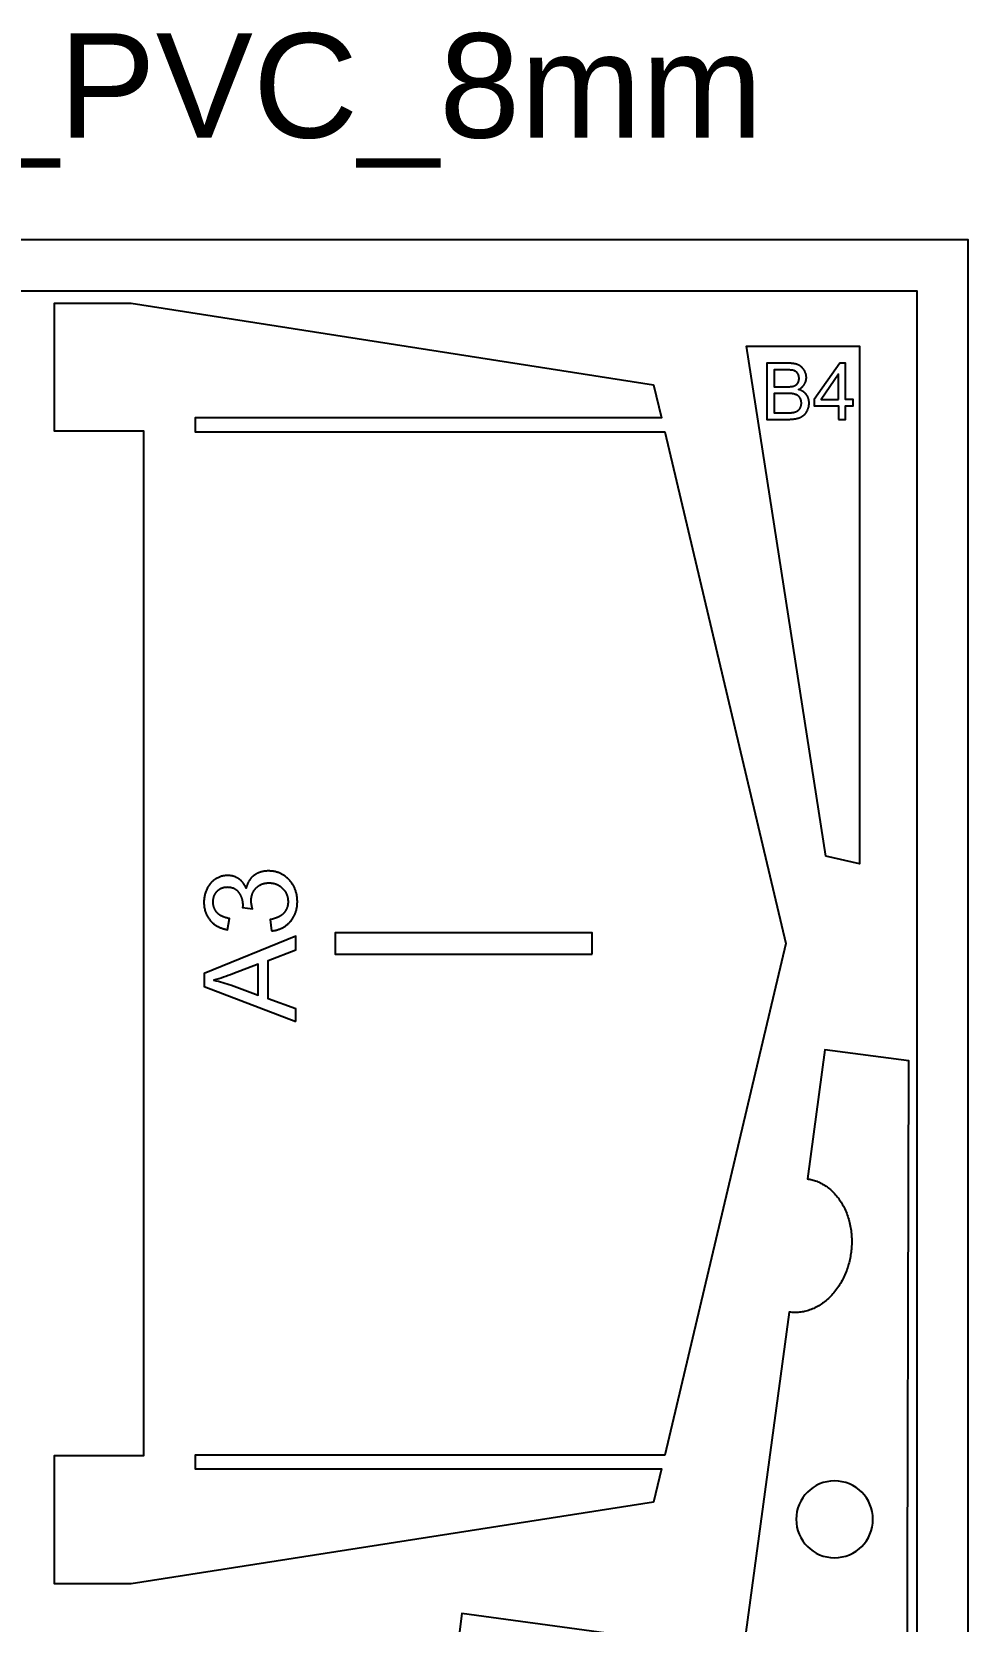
# Model space of a CAD drawing. Extents: x 0 to 2061, y -129 to 1258.
# Drawn here: x 1695 to 2061, y 461 to 1081 of the extents above; entities that cross this region are included whole.
import ezdxf

# ---------------------------------------------------------------- set-up
doc = ezdxf.new("R2010")
doc.units = 0
for name, color, linetype in [('DH_200_CODES_PART_NUMBERS_', 1, 'CONTINUOUS'), ('DH_200_CUT_PVC_8MM', 7, 'CONTINUOUS'), ('PVC_SHEET__8MM', 6, 'CONTINUOUS'), ('TEXT', 5, 'CONTINUOUS')]:
    doc.layers.add(name, color=color, linetype=linetype)
doc.styles.add('METERS_ARCHITECTURAL', font='arial.ttf')

msp = doc.modelspace()

# ---------------------------------------------------------------- linework, layer by layer
at = {"layer": 'DH_200_CODES_PART_NUMBERS_'}
for points in [[(1990.1, 951.9), (1981.87, 951.9), (1981.87, 929.95), (1990.24, 929.95), (1990.75, 929.96), (1991.24, 929.98), (1991.72, 930.01), (1992.17, 930.05), (1992.6, 930.1), (1993.01, 930.16), (1993.21, 930.2), (1993.41, 930.24), (1993.59, 930.28), (1993.78, 930.32), (1993.96, 930.37), (1994.13, 930.42), (1994.3, 930.47), (1994.47, 930.53), (1994.63, 930.59), (1994.79, 930.65), (1994.95, 930.71), (1995.1, 930.78), (1995.25, 930.85), (1995.39, 930.92), (1995.53, 930.99), (1995.67, 931.07), (1995.8, 931.15), (1995.93, 931.23), (1996.06, 931.32), (1996.18, 931.41), (1996.3, 931.5), (1996.41, 931.6), (1996.53, 931.7), (1996.64, 931.8), (1996.75, 931.92), (1996.86, 932.03), (1996.96, 932.15), (1997.06, 932.28), (1997.16, 932.41), (1997.26, 932.54), (1997.35, 932.68), (1997.44, 932.83), (1997.53, 932.97), (1997.62, 933.13), (1997.71, 933.29), (1997.79, 933.45), (1997.87, 933.62), (1997.94, 933.78), (1998.01, 933.95), (1998.07, 934.13), (1998.13, 934.3), (1998.19, 934.47), (1998.23, 934.65), (1998.28, 934.83), (1998.32, 935.01), (1998.35, 935.19), (1998.38, 935.37), (1998.4, 935.56), (1998.42, 935.75), (1998.43, 935.93), (1998.44, 936.12), (1998.44, 936.32), (1998.44, 936.44), (1998.44, 936.55), (1998.43, 936.67), (1998.42, 936.79), (1998.41, 936.9), (1998.4, 937.02), (1998.39, 937.13), (1998.37, 937.24), (1998.36, 937.35), (1998.34, 937.46), (1998.31, 937.57), (1998.29, 937.68), (1998.26, 937.79), (1998.24, 937.9), (1998.21, 938), (1998.17, 938.11), (1998.14, 938.21), (1998.1, 938.31), (1998.06, 938.41), (1998.02, 938.51), (1997.98, 938.61), (1997.93, 938.71), (1997.89, 938.81), (1997.84, 938.9), (1997.79, 939), (1997.73, 939.09), (1997.68, 939.19), (1997.62, 939.28), (1997.56, 939.37), (1997.5, 939.46), (1997.44, 939.55), (1997.37, 939.64), (1997.3, 939.73), (1997.23, 939.81), (1997.16, 939.9), (1997.09, 939.98), (1997.01, 940.06), (1996.94, 940.14), (1996.86, 940.22), (1996.78, 940.29), (1996.7, 940.37), (1996.61, 940.44), (1996.53, 940.51), (1996.44, 940.58), (1996.35, 940.65), (1996.26, 940.71), (1996.16, 940.78), (1996.07, 940.84), (1995.97, 940.9), (1995.87, 940.96), (1995.77, 941.02), (1995.67, 941.08), (1995.57, 941.13), (1995.46, 941.19), (1995.36, 941.24), (1995.25, 941.29), (1995.14, 941.34), (1995.02, 941.38), (1994.79, 941.47), (1994.55, 941.55), (1994.31, 941.63), (1994.5, 941.73), (1994.68, 941.83), (1994.86, 941.93), (1995.03, 942.04), (1995.2, 942.15), (1995.36, 942.27), (1995.51, 942.39), (1995.58, 942.45), (1995.66, 942.51), (1995.73, 942.58), (1995.8, 942.64), (1995.87, 942.71), (1995.93, 942.77), (1996, 942.84), (1996.06, 942.91), (1996.12, 942.98), (1996.18, 943.05), (1996.24, 943.12), (1996.3, 943.19), (1996.36, 943.26), (1996.41, 943.33), (1996.46, 943.41), (1996.52, 943.48), (1996.57, 943.56), (1996.61, 943.64), (1996.71, 943.79), (1996.79, 943.95), (1996.87, 944.11), (1996.95, 944.27), (1997.02, 944.43), (1997.08, 944.59), (1997.11, 944.67), (1997.14, 944.76), (1997.16, 944.84), (1997.19, 944.92), (1997.21, 945), (1997.23, 945.09), (1997.25, 945.17), (1997.27, 945.25), (1997.29, 945.34), (1997.3, 945.42), (1997.32, 945.51), (1997.33, 945.59), (1997.34, 945.68), (1997.35, 945.76), (1997.36, 945.85), (1997.37, 945.94), (1997.37, 946.11), (1997.38, 946.29), (1997.38, 946.38), (1997.37, 946.47), (1997.37, 946.57), (1997.36, 946.66), (1997.36, 946.76), (1997.35, 946.85), (1997.34, 946.94), (1997.32, 947.03), (1997.31, 947.13), (1997.29, 947.22), (1997.28, 947.31), (1997.26, 947.4), (1997.24, 947.49), (1997.21, 947.58), (1997.19, 947.68), (1997.16, 947.77), (1997.13, 947.86), (1997.11, 947.95), (1997.07, 948.04), (1997.04, 948.13), (1996.97, 948.31), (1996.89, 948.48), (1996.81, 948.66), (1996.72, 948.83), (1996.62, 949.01), (1996.52, 949.18), (1996.46, 949.27), (1996.41, 949.35), (1996.35, 949.44), (1996.29, 949.52), (1996.23, 949.6), (1996.17, 949.68), (1996.11, 949.75), (1996.05, 949.83), (1995.98, 949.9), (1995.91, 949.98), (1995.85, 950.05), (1995.78, 950.12), (1995.71, 950.19), (1995.64, 950.26), (1995.57, 950.32), (1995.49, 950.39), (1995.42, 950.45), (1995.34, 950.51), (1995.26, 950.57), (1995.18, 950.63), (1995.1, 950.69), (1995.02, 950.75), (1994.94, 950.8), (1994.86, 950.86), (1994.77, 950.91), (1994.68, 950.96), (1994.6, 951.01), (1994.51, 951.06), (1994.42, 951.1), (1994.32, 951.15), (1994.23, 951.19), (1994.14, 951.23), (1994.04, 951.27), (1993.94, 951.31), (1993.84, 951.35), (1993.74, 951.39), (1993.53, 951.46), (1993.31, 951.53), (1993.09, 951.58), (1992.86, 951.64), (1992.62, 951.69), (1992.37, 951.73), (1992.11, 951.77), (1991.85, 951.81), (1991.58, 951.83), (1991.3, 951.86), (1991.01, 951.88), (1990.72, 951.89)], [(2009.98, 929.95), (2012.68, 929.95), (2012.68, 935.21), (2015.64, 935.21), (2015.64, 937.68), (2012.68, 937.68), (2012.68, 951.9), (2010.48, 951.9), (2000.46, 937.68), (2000.46, 935.21), (2009.98, 935.21)], [(1989.52, 942.68), (1989.98, 942.68), (1990.42, 942.69), (1990.81, 942.71), (1991.18, 942.74), (1991.35, 942.76), (1991.51, 942.78), (1991.66, 942.8), (1991.8, 942.82), (1991.94, 942.85), (1992.06, 942.87), (1992.18, 942.9), (1992.23, 942.92), (1992.29, 942.93), (1992.42, 942.98), (1992.56, 943.02), (1992.68, 943.07), (1992.75, 943.1), (1992.81, 943.12), (1992.87, 943.15), (1992.93, 943.18), (1992.98, 943.21), (1993.04, 943.24), (1993.1, 943.27), (1993.15, 943.3), (1993.21, 943.34), (1993.26, 943.37), (1993.31, 943.41), (1993.36, 943.44), (1993.41, 943.48), (1993.46, 943.51), (1993.51, 943.55), (1993.55, 943.59), (1993.6, 943.63), (1993.64, 943.67), (1993.69, 943.71), (1993.73, 943.75), (1993.77, 943.8), (1993.81, 943.84), (1993.85, 943.89), (1993.88, 943.93), (1993.92, 943.98), (1993.96, 944.03), (1993.99, 944.07), (1994.02, 944.12), (1994.06, 944.17), (1994.09, 944.22), (1994.12, 944.27), (1994.15, 944.33), (1994.18, 944.38), (1994.2, 944.43), (1994.23, 944.49), (1994.25, 944.54), (1994.28, 944.6), (1994.3, 944.65), (1994.32, 944.71), (1994.34, 944.77), (1994.36, 944.83), (1994.38, 944.89), (1994.39, 944.95), (1994.41, 945.01), (1994.43, 945.07), (1994.44, 945.13), (1994.45, 945.2), (1994.46, 945.26), (1994.47, 945.32), (1994.48, 945.39), (1994.49, 945.46), (1994.5, 945.52), (1994.51, 945.66), (1994.52, 945.8), (1994.52, 945.94), (1994.52, 946.08), (1994.51, 946.21), (1994.5, 946.34), (1994.49, 946.47), (1994.47, 946.6), (1994.44, 946.72), (1994.43, 946.79), (1994.42, 946.85), (1994.4, 946.91), (1994.39, 946.97), (1994.37, 947.03), (1994.35, 947.09), (1994.33, 947.15), (1994.31, 947.21), (1994.29, 947.26), (1994.27, 947.32), (1994.25, 947.38), (1994.22, 947.43), (1994.2, 947.49), (1994.17, 947.54), (1994.15, 947.6), (1994.12, 947.65), (1994.09, 947.71), (1994.06, 947.76), (1994.03, 947.81), (1993.99, 947.87), (1993.96, 947.92), (1993.93, 947.97), (1993.89, 948.02), (1993.86, 948.07), (1993.82, 948.11), (1993.78, 948.16), (1993.74, 948.2), (1993.7, 948.25), (1993.66, 948.29), (1993.62, 948.33), (1993.58, 948.37), (1993.54, 948.41), (1993.49, 948.45), (1993.45, 948.49), (1993.4, 948.53), (1993.36, 948.57), (1993.31, 948.6), (1993.26, 948.63), (1993.21, 948.67), (1993.16, 948.7), (1993.11, 948.73), (1993.06, 948.76), (1993.01, 948.79), (1992.96, 948.82), (1992.9, 948.84), (1992.85, 948.87), (1992.79, 948.89), (1992.73, 948.92), (1992.68, 948.94), (1992.62, 948.96), (1992.56, 948.98), (1992.5, 949), (1992.44, 949.02), (1992.37, 949.04), (1992.3, 949.06), (1992.23, 949.08), (1992.08, 949.11), (1991.92, 949.14), (1991.75, 949.17), (1991.57, 949.19), (1991.38, 949.21), (1991.18, 949.23), (1990.74, 949.27), (1990.25, 949.29), (1989.73, 949.31), (1989.16, 949.31), (1984.77, 949.31), (1984.77, 942.68)], [(2009.98, 937.68), (2009.98, 947.57), (2003.11, 937.68)], [(1990.24, 932.54), (1990.89, 932.55), (1991.43, 932.57), (1991.67, 932.59), (1991.88, 932.6), (1992.06, 932.62), (1992.14, 932.64), (1992.21, 932.65), (1992.46, 932.7), (1992.58, 932.73), (1992.69, 932.75), (1992.81, 932.78), (1992.92, 932.82), (1993.03, 932.85), (1993.13, 932.89), (1993.24, 932.93), (1993.34, 932.97), (1993.44, 933.01), (1993.53, 933.05), (1993.63, 933.1), (1993.72, 933.15), (1993.8, 933.2), (1993.89, 933.25), (1993.93, 933.27), (1993.97, 933.3), (1994.01, 933.33), (1994.05, 933.36), (1994.09, 933.39), (1994.13, 933.42), (1994.17, 933.45), (1994.21, 933.48), (1994.29, 933.55), (1994.36, 933.62), (1994.43, 933.69), (1994.5, 933.76), (1994.57, 933.84), (1994.64, 933.92), (1994.7, 934), (1994.77, 934.09), (1994.83, 934.18), (1994.89, 934.27), (1994.94, 934.37), (1995, 934.47), (1995.05, 934.57), (1995.1, 934.67), (1995.14, 934.78), (1995.19, 934.88), (1995.23, 934.99), (1995.26, 935.1), (1995.29, 935.22), (1995.32, 935.33), (1995.35, 935.45), (1995.37, 935.57), (1995.39, 935.69), (1995.4, 935.81), (1995.42, 935.93), (1995.42, 936.06), (1995.43, 936.19), (1995.43, 936.32), (1995.43, 936.47), (1995.42, 936.62), (1995.41, 936.77), (1995.4, 936.84), (1995.39, 936.91), (1995.38, 936.98), (1995.37, 937.05), (1995.36, 937.12), (1995.34, 937.19), (1995.33, 937.26), (1995.31, 937.33), (1995.29, 937.4), (1995.27, 937.46), (1995.25, 937.53), (1995.23, 937.6), (1995.21, 937.66), (1995.19, 937.73), (1995.16, 937.79), (1995.13, 937.85), (1995.11, 937.91), (1995.08, 937.98), (1995.05, 938.04), (1995.02, 938.1), (1994.98, 938.16), (1994.95, 938.22), (1994.92, 938.28), (1994.88, 938.34), (1994.84, 938.39), (1994.8, 938.45), (1994.76, 938.51), (1994.72, 938.56), (1994.68, 938.61), (1994.64, 938.67), (1994.59, 938.72), (1994.55, 938.77), (1994.5, 938.82), (1994.46, 938.87), (1994.41, 938.92), (1994.36, 938.96), (1994.31, 939.01), (1994.26, 939.05), (1994.21, 939.1), (1994.16, 939.14), (1994.11, 939.18), (1994.05, 939.22), (1994, 939.26), (1993.94, 939.3), (1993.88, 939.34), (1993.83, 939.37), (1993.77, 939.41), (1993.71, 939.44), (1993.65, 939.47), (1993.59, 939.51), (1993.52, 939.54), (1993.46, 939.57), (1993.4, 939.59), (1993.33, 939.62), (1993.26, 939.65), (1993.2, 939.67), (1993.13, 939.7), (1993.06, 939.72), (1992.92, 939.77), (1992.76, 939.81), (1992.61, 939.85), (1992.44, 939.88), (1992.27, 939.92), (1992.08, 939.95), (1991.9, 939.97), (1991.7, 940), (1991.28, 940.04), (1990.83, 940.07), (1990.36, 940.08), (1989.85, 940.09), (1984.77, 940.09), (1984.77, 932.54)], [(1788.44, 730.23), (1788.72, 730.26), (1788.99, 730.29), (1789.26, 730.33), (1789.53, 730.38), (1789.79, 730.43), (1790.05, 730.49), (1790.31, 730.55), (1790.57, 730.62), (1790.82, 730.69), (1791.07, 730.76), (1791.31, 730.85), (1791.55, 730.93), (1791.79, 731.03), (1792.03, 731.12), (1792.26, 731.23), (1792.49, 731.33), (1792.71, 731.45), (1792.93, 731.57), (1793.15, 731.69), (1793.37, 731.82), (1793.58, 731.95), (1793.79, 732.09), (1793.99, 732.24), (1794.2, 732.39), (1794.4, 732.54), (1794.59, 732.7), (1794.79, 732.87), (1794.97, 733.04), (1795.16, 733.21), (1795.34, 733.4), (1795.52, 733.58), (1795.7, 733.77), (1795.87, 733.97), (1796.04, 734.17), (1796.2, 734.37), (1796.36, 734.58), (1796.51, 734.78), (1796.65, 734.99), (1796.79, 735.21), (1796.93, 735.43), (1797.06, 735.65), (1797.18, 735.87), (1797.3, 736.1), (1797.41, 736.33), (1797.51, 736.56), (1797.62, 736.8), (1797.71, 737.04), (1797.8, 737.28), (1797.89, 737.52), (1797.97, 737.77), (1798.04, 738.02), (1798.11, 738.28), (1798.17, 738.54), (1798.23, 738.8), (1798.28, 739.06), (1798.33, 739.33), (1798.37, 739.6), (1798.4, 739.87), (1798.43, 740.15), (1798.46, 740.43), (1798.48, 740.71), (1798.49, 741), (1798.5, 741.29), (1798.5, 741.58), (1798.5, 741.91), (1798.49, 742.23), (1798.47, 742.54), (1798.45, 742.86), (1798.42, 743.17), (1798.39, 743.47), (1798.35, 743.78), (1798.3, 744.08), (1798.25, 744.37), (1798.18, 744.66), (1798.12, 744.95), (1798.05, 745.24), (1797.97, 745.52), (1797.88, 745.8), (1797.79, 746.07), (1797.69, 746.34), (1797.58, 746.61), (1797.47, 746.88), (1797.36, 747.14), (1797.23, 747.39), (1797.1, 747.65), (1796.97, 747.9), (1796.82, 748.14), (1796.67, 748.39), (1796.52, 748.63), (1796.36, 748.86), (1796.19, 749.1), (1796.01, 749.32), (1795.83, 749.55), (1795.64, 749.77), (1795.45, 749.99), (1795.25, 750.21), (1795.05, 750.42), (1794.84, 750.62), (1794.63, 750.82), (1794.41, 751), (1794.2, 751.19), (1793.98, 751.36), (1793.76, 751.53), (1793.54, 751.7), (1793.31, 751.85), (1793.08, 752), (1792.85, 752.15), (1792.61, 752.28), (1792.37, 752.41), (1792.13, 752.54), (1791.89, 752.65), (1791.64, 752.76), (1791.39, 752.87), (1791.14, 752.96), (1790.89, 753.05), (1790.63, 753.14), (1790.37, 753.21), (1790.1, 753.28), (1789.84, 753.35), (1789.57, 753.4), (1789.3, 753.45), (1789.02, 753.5), (1788.75, 753.53), (1788.47, 753.56), (1788.19, 753.59), (1787.9, 753.6), (1787.61, 753.61), (1787.32, 753.62), (1786.89, 753.61), (1786.47, 753.59), (1786.27, 753.57), (1786.06, 753.55), (1785.86, 753.53), (1785.66, 753.51), (1785.47, 753.48), (1785.27, 753.44), (1785.08, 753.41), (1784.89, 753.37), (1784.7, 753.33), (1784.52, 753.28), (1784.33, 753.23), (1784.15, 753.18), (1783.97, 753.12), (1783.8, 753.06), (1783.62, 753), (1783.45, 752.93), (1783.28, 752.86), (1783.11, 752.79), (1782.95, 752.71), (1782.78, 752.63), (1782.62, 752.55), (1782.46, 752.46), (1782.31, 752.37), (1782.15, 752.27), (1782, 752.18), (1781.85, 752.07), (1781.7, 751.97), (1781.56, 751.86), (1781.42, 751.75), (1781.28, 751.64), (1781.14, 751.52), (1781.01, 751.4), (1780.88, 751.28), (1780.75, 751.15), (1780.63, 751.03), (1780.51, 750.9), (1780.39, 750.76), (1780.27, 750.63), (1780.16, 750.49), (1780.05, 750.35), (1779.95, 750.2), (1779.85, 750.06), (1779.75, 749.91), (1779.65, 749.75), (1779.56, 749.6), (1779.47, 749.44), (1779.38, 749.28), (1779.3, 749.12), (1779.21, 748.95), (1779.14, 748.78), (1779.06, 748.61), (1778.99, 748.44), (1778.92, 748.26), (1778.86, 748.08), (1778.79, 747.9), (1778.73, 747.71), (1778.68, 747.52), (1778.62, 747.33), (1778.57, 747.14), (1778.53, 746.94), (1778.38, 747.24), (1778.23, 747.53), (1778.08, 747.81), (1777.92, 748.08), (1777.75, 748.35), (1777.58, 748.6), (1777.4, 748.84), (1777.3, 748.96), (1777.21, 749.08), (1777.12, 749.19), (1777.02, 749.3), (1776.92, 749.41), (1776.82, 749.52), (1776.72, 749.62), (1776.62, 749.73), (1776.51, 749.83), (1776.41, 749.92), (1776.3, 750.02), (1776.19, 750.11), (1776.08, 750.2), (1775.97, 750.29), (1775.85, 750.38), (1775.74, 750.46), (1775.62, 750.54), (1775.51, 750.62), (1775.39, 750.7), (1775.27, 750.77), (1775.15, 750.84), (1775.02, 750.91), (1774.9, 750.98), (1774.78, 751.04), (1774.65, 751.1), (1774.53, 751.16), (1774.4, 751.22), (1774.28, 751.27), (1774.15, 751.33), (1774.02, 751.38), (1773.89, 751.42), (1773.76, 751.47), (1773.63, 751.51), (1773.5, 751.55), (1773.37, 751.59), (1773.24, 751.62), (1773.1, 751.66), (1772.97, 751.69), (1772.83, 751.72), (1772.7, 751.74), (1772.56, 751.76), (1772.42, 751.78), (1772.28, 751.8), (1772.14, 751.82), (1772, 751.83), (1771.86, 751.84), (1771.58, 751.86), (1771.29, 751.86), (1770.99, 751.86), (1770.69, 751.84), (1770.39, 751.82), (1770.09, 751.78), (1769.79, 751.73), (1769.5, 751.68), (1769.21, 751.61), (1768.92, 751.54), (1768.63, 751.45), (1768.35, 751.35), (1768.07, 751.25), (1767.79, 751.13), (1767.51, 751), (1767.23, 750.86), (1766.96, 750.72), (1766.69, 750.56), (1766.55, 750.48), (1766.42, 750.39), (1766.29, 750.3), (1766.16, 750.21), (1766.03, 750.12), (1765.91, 750.03), (1765.78, 749.93), (1765.66, 749.83), (1765.54, 749.73), (1765.42, 749.63), (1765.3, 749.53), (1765.19, 749.42), (1765.08, 749.31), (1764.96, 749.2), (1764.85, 749.08), (1764.75, 748.97), (1764.64, 748.85), (1764.54, 748.73), (1764.43, 748.6), (1764.33, 748.48), (1764.14, 748.22), (1763.95, 747.95), (1763.77, 747.68), (1763.59, 747.39), (1763.42, 747.1), (1763.26, 746.79), (1763.11, 746.49), (1762.97, 746.17), (1762.84, 745.86), (1762.71, 745.54), (1762.6, 745.21), (1762.5, 744.88), (1762.41, 744.55), (1762.32, 744.22), (1762.25, 743.88), (1762.19, 743.54), (1762.13, 743.19), (1762.09, 742.84), (1762.05, 742.49), (1762.03, 742.13), (1762.01, 741.77), (1762.01, 741.41), (1762.01, 741.15), (1762.02, 740.89), (1762.03, 740.63), (1762.05, 740.37), (1762.07, 740.12), (1762.09, 739.87), (1762.13, 739.62), (1762.16, 739.38), (1762.2, 739.14), (1762.25, 738.9), (1762.3, 738.66), (1762.35, 738.43), (1762.41, 738.2), (1762.47, 737.97), (1762.54, 737.74), (1762.62, 737.52), (1762.69, 737.3), (1762.78, 737.08), (1762.86, 736.87), (1762.96, 736.65), (1763.05, 736.45), (1763.15, 736.24), (1763.26, 736.04), (1763.37, 735.83), (1763.49, 735.64), (1763.61, 735.44), (1763.73, 735.25), (1763.86, 735.06), (1764, 734.87), (1764.14, 734.68), (1764.28, 734.5), (1764.43, 734.32), (1764.59, 734.15), (1764.74, 733.97), (1764.9, 733.81), (1765.07, 733.64), (1765.24, 733.48), (1765.41, 733.32), (1765.59, 733.17), (1765.77, 733.02), (1765.95, 732.88), (1766.14, 732.74), (1766.33, 732.6), (1766.53, 732.47), (1766.73, 732.34), (1766.93, 732.22), (1767.14, 732.1), (1767.35, 731.98), (1767.57, 731.87), (1767.79, 731.76), (1768.01, 731.66), (1768.24, 731.56), (1768.47, 731.46), (1768.7, 731.37), (1768.94, 731.28), (1769.19, 731.2), (1769.43, 731.12), (1769.68, 731.04), (1769.94, 730.97), (1770.2, 730.9), (1770.46, 730.84), (1770.72, 730.78), (1771.27, 730.67), (1772.05, 735.05), (1771.65, 735.12), (1771.27, 735.19), (1770.9, 735.28), (1770.54, 735.37), (1770.36, 735.42), (1770.19, 735.48), (1770.03, 735.53), (1769.86, 735.59), (1769.7, 735.65), (1769.54, 735.71), (1769.38, 735.78), (1769.23, 735.84), (1769.08, 735.91), (1768.94, 735.99), (1768.79, 736.06), (1768.65, 736.14), (1768.52, 736.22), (1768.38, 736.3), (1768.25, 736.38), (1768.13, 736.47), (1768, 736.56), (1767.88, 736.65), (1767.76, 736.74), (1767.65, 736.84), (1767.54, 736.94), (1767.43, 737.04), (1767.32, 737.14), (1767.22, 737.25), (1767.12, 737.35), (1767.03, 737.46), (1766.94, 737.57), (1766.85, 737.68), (1766.76, 737.8), (1766.68, 737.91), (1766.6, 738.03), (1766.52, 738.15), (1766.45, 738.27), (1766.37, 738.39), (1766.31, 738.52), (1766.24, 738.64), (1766.18, 738.77), (1766.12, 738.9), (1766.07, 739.03), (1766.02, 739.16), (1765.97, 739.3), (1765.92, 739.43), (1765.88, 739.57), (1765.84, 739.71), (1765.8, 739.85), (1765.77, 739.99), (1765.74, 740.14), (1765.72, 740.28), (1765.69, 740.43), (1765.67, 740.58), (1765.65, 740.73), (1765.64, 740.88), (1765.63, 741.04), (1765.62, 741.19), (1765.62, 741.35), (1765.61, 741.51), (1765.62, 741.67), (1765.62, 741.83), (1765.63, 741.98), (1765.64, 742.14), (1765.65, 742.29), (1765.67, 742.44), (1765.69, 742.59), (1765.71, 742.74), (1765.74, 742.89), (1765.77, 743.03), (1765.8, 743.17), (1765.84, 743.31), (1765.88, 743.45), (1765.92, 743.59), (1765.96, 743.72), (1766.01, 743.85), (1766.06, 743.98), (1766.12, 744.11), (1766.17, 744.24), (1766.23, 744.37), (1766.3, 744.49), (1766.36, 744.61), (1766.43, 744.73), (1766.51, 744.85), (1766.58, 744.96), (1766.66, 745.08), (1766.74, 745.19), (1766.83, 745.3), (1766.92, 745.41), (1767.01, 745.52), (1767.1, 745.62), (1767.2, 745.72), (1767.3, 745.82), (1767.4, 745.92), (1767.5, 746.01), (1767.61, 746.11), (1767.71, 746.19), (1767.82, 746.28), (1767.93, 746.36), (1768.04, 746.44), (1768.15, 746.51), (1768.27, 746.58), (1768.38, 746.65), (1768.5, 746.72), (1768.62, 746.78), (1768.74, 746.84), (1768.86, 746.89), (1768.99, 746.95), (1769.11, 747), (1769.24, 747.04), (1769.37, 747.09), (1769.5, 747.13), (1769.63, 747.16), (1769.77, 747.2), (1769.9, 747.23), (1770.04, 747.25), (1770.18, 747.28), (1770.32, 747.3), (1770.46, 747.32), (1770.6, 747.33), (1770.75, 747.34), (1770.9, 747.35), (1771.04, 747.35), (1771.19, 747.36), (1771.38, 747.35), (1771.57, 747.35), (1771.75, 747.34), (1771.93, 747.32), (1772.11, 747.3), (1772.28, 747.28), (1772.45, 747.25), (1772.62, 747.22), (1772.78, 747.18), (1772.94, 747.14), (1773.1, 747.09), (1773.25, 747.04), (1773.41, 746.99), (1773.55, 746.93), (1773.7, 746.86), (1773.84, 746.79), (1773.98, 746.72), (1774.12, 746.65), (1774.25, 746.57), (1774.38, 746.48), (1774.51, 746.39), (1774.63, 746.3), (1774.75, 746.2), (1774.87, 746.09), (1774.98, 745.99), (1775.1, 745.88), (1775.2, 745.76), (1775.31, 745.64), (1775.41, 745.51), (1775.51, 745.39), (1775.61, 745.25), (1775.7, 745.11), (1775.79, 744.97), (1775.88, 744.83), (1775.96, 744.69), (1776.04, 744.54), (1776.12, 744.4), (1776.2, 744.25), (1776.27, 744.11), (1776.34, 743.96), (1776.41, 743.81), (1776.47, 743.66), (1776.53, 743.51), (1776.59, 743.35), (1776.65, 743.2), (1776.7, 743.05), (1776.75, 742.89), (1776.8, 742.73), (1776.84, 742.57), (1776.88, 742.42), (1776.92, 742.26), (1776.96, 742.09), (1776.99, 741.93), (1777.02, 741.77), (1777.05, 741.6), (1777.07, 741.44), (1777.09, 741.27), (1777.11, 741.1), (1777.14, 740.76), (1777.16, 740.42), (1777.16, 740.07), (1777.16, 740), (1777.16, 739.93), (1777.15, 739.76), (1777.13, 739.57), (1777.11, 739.36), (1780.96, 738.88), (1780.85, 739.33), (1780.75, 739.77), (1780.67, 740.18), (1780.6, 740.58), (1780.54, 740.95), (1780.52, 741.14), (1780.51, 741.31), (1780.49, 741.48), (1780.48, 741.65), (1780.48, 741.81), (1780.48, 741.97), (1780.48, 742.16), (1780.48, 742.35), (1780.49, 742.53), (1780.51, 742.72), (1780.52, 742.9), (1780.54, 743.08), (1780.57, 743.25), (1780.6, 743.43), (1780.63, 743.6), (1780.67, 743.77), (1780.71, 743.94), (1780.75, 744.1), (1780.8, 744.27), (1780.85, 744.43), (1780.91, 744.59), (1780.97, 744.75), (1781.03, 744.9), (1781.1, 745.06), (1781.17, 745.21), (1781.24, 745.36), (1781.32, 745.51), (1781.4, 745.65), (1781.49, 745.8), (1781.58, 745.94), (1781.67, 746.08), (1781.77, 746.21), (1781.87, 746.35), (1781.98, 746.48), (1782.09, 746.61), (1782.2, 746.74), (1782.32, 746.87), (1782.44, 746.99), (1782.56, 747.11), (1782.69, 747.23), (1782.81, 747.34), (1782.94, 747.45), (1783.07, 747.56), (1783.21, 747.66), (1783.34, 747.76), (1783.48, 747.85), (1783.62, 747.94), (1783.77, 748.03), (1783.91, 748.11), (1784.06, 748.19), (1784.2, 748.27), (1784.35, 748.34), (1784.51, 748.41), (1784.66, 748.47), (1784.82, 748.53), (1784.98, 748.59), (1785.14, 748.64), (1785.3, 748.69), (1785.47, 748.73), (1785.63, 748.77), (1785.8, 748.81), (1785.97, 748.84), (1786.15, 748.87), (1786.32, 748.89), (1786.5, 748.91), (1786.68, 748.93), (1786.86, 748.95), (1787.04, 748.96), (1787.23, 748.96), (1787.42, 748.96), (1787.62, 748.96), (1787.81, 748.95), (1788, 748.94), (1788.19, 748.93), (1788.38, 748.91), (1788.57, 748.89), (1788.75, 748.86), (1788.94, 748.83), (1789.12, 748.79), (1789.3, 748.75), (1789.47, 748.71), (1789.65, 748.66), (1789.82, 748.61), (1789.99, 748.56), (1790.16, 748.49), (1790.33, 748.43), (1790.49, 748.36), (1790.66, 748.29), (1790.82, 748.21), (1790.98, 748.13), (1791.13, 748.05), (1791.29, 747.96), (1791.44, 747.86), (1791.59, 747.76), (1791.74, 747.66), (1791.89, 747.56), (1792.03, 747.45), (1792.18, 747.33), (1792.32, 747.21), (1792.46, 747.09), (1792.59, 746.96), (1792.73, 746.83), (1792.86, 746.7), (1792.99, 746.56), (1793.11, 746.42), (1793.23, 746.28), (1793.35, 746.14), (1793.46, 746), (1793.56, 745.85), (1793.67, 745.71), (1793.77, 745.56), (1793.86, 745.41), (1793.95, 745.25), (1794.04, 745.1), (1794.12, 744.94), (1794.19, 744.78), (1794.27, 744.62), (1794.34, 744.46), (1794.4, 744.3), (1794.46, 744.13), (1794.52, 743.96), (1794.57, 743.79), (1794.62, 743.62), (1794.66, 743.45), (1794.7, 743.27), (1794.74, 743.09), (1794.77, 742.91), (1794.8, 742.73), (1794.82, 742.55), (1794.84, 742.36), (1794.85, 742.18), (1794.86, 741.99), (1794.87, 741.8), (1794.87, 741.61), (1794.87, 741.44), (1794.87, 741.28), (1794.86, 741.12), (1794.85, 740.97), (1794.83, 740.81), (1794.81, 740.66), (1794.79, 740.5), (1794.77, 740.35), (1794.74, 740.2), (1794.71, 740.05), (1794.68, 739.91), (1794.64, 739.76), (1794.6, 739.62), (1794.56, 739.48), (1794.51, 739.34), (1794.46, 739.2), (1794.41, 739.06), (1794.35, 738.92), (1794.29, 738.79), (1794.23, 738.66), (1794.16, 738.53), (1794.1, 738.4), (1794.02, 738.27), (1793.95, 738.14), (1793.87, 738.02), (1793.79, 737.89), (1793.7, 737.77), (1793.61, 737.65), (1793.52, 737.53), (1793.43, 737.41), (1793.33, 737.3), (1793.23, 737.18), (1793.12, 737.07), (1793.01, 736.96), (1792.9, 736.85), (1792.78, 736.75), (1792.66, 736.64), (1792.54, 736.54), (1792.41, 736.44), (1792.28, 736.34), (1792.14, 736.25), (1792, 736.15), (1791.85, 736.06), (1791.7, 735.97), (1791.55, 735.88), (1791.39, 735.8), (1791.23, 735.72), (1791.06, 735.63), (1790.89, 735.56), (1790.72, 735.48), (1790.54, 735.4), (1790.36, 735.33), (1789.98, 735.19), (1789.59, 735.06), (1789.18, 734.93), (1788.76, 734.82), (1788.31, 734.71), (1787.86, 734.61)], [(1797.87, 694.78), (1797.87, 699.8), (1787.05, 703.72), (1787.05, 718.66), (1797.87, 722.82), (1797.87, 728.21), (1762.16, 713.59), (1762.16, 708.5)]]:
    msp.add_lwpolyline(points, close=True, dxfattribs=at)
msp.add_lwpolyline([(1773.31, 713.47, -0.020028), (1765.91, 710.93, -0.038979), (1772.73, 709.01), (1783.2, 705.09), (1783.2, 717.2)], format="xyb", close=True, dxfattribs=at)
at = {"layer": 'DH_200_CUT_PVC_8MM'}
for points in [[(1989.37, 725.32), (1942.03, 525.52), (1758.58, 525.52), (1758.58, 520.12), (1940.75, 520.12), (1937.68, 507.16), (1733.58, 475.32), (1703.58, 475.32), (1703.58, 525.32), (1738.58, 525.32), (1738.58, 925.32), (1703.58, 925.32), (1703.58, 975.32), (1733.58, 975.32), (1937.68, 943.48), (1940.75, 930.52), (1758.58, 930.52), (1758.58, 925.12), (1942.03, 925.12)], [(2004.99, 759.46), (1973.93, 958.56), (2018.15, 958.56), (2018.15, 756.34)], [(1913.7, 721.12), (1913.7, 729.52), (1813.3, 729.52), (1813.3, 721.12)]]:
    msp.add_lwpolyline(points, close=True, dxfattribs=at)
msp.add_lwpolyline([(2035.74, 32.51), (2037.42, 679.53), (2004.61, 683.73), (1997.77, 633.4), (1998.23, 633.33), (1998.68, 633.25), (1999.14, 633.15), (1999.6, 633.04), (2000.06, 632.91), (2000.52, 632.77), (2000.98, 632.62), (2001.44, 632.45), (2001.9, 632.26), (2002.36, 632.06), (2002.82, 631.84), (2003.28, 631.61), (2003.73, 631.36), (2004.18, 631.1), (2004.63, 630.82), (2005.07, 630.53), (2005.51, 630.22), (2005.94, 629.89), (2006.37, 629.55), (2006.79, 629.2), (2007.21, 628.82), (2007.62, 628.44), (2008.02, 628.04), (2008.41, 627.62), (2008.8, 627.19), (2009.18, 626.75), (2009.54, 626.29), (2009.9, 625.82), (2010.25, 625.34), (2010.59, 624.84), (2010.92, 624.34), (2011.24, 623.82), (2011.54, 623.29), (2011.84, 622.75), (2012.12, 622.2), (2012.39, 621.64), (2012.65, 621.07), (2012.89, 620.5), (2013.13, 619.92), (2013.35, 619.33), (2013.55, 618.73), (2013.75, 618.13), (2013.93, 617.53), (2014.1, 616.92), (2014.25, 616.3), (2014.39, 615.69), (2014.52, 615.07), (2014.64, 614.45), (2014.74, 613.83), (2014.83, 613.21), (2014.91, 612.58), (2014.97, 611.96), (2015.02, 611.34), (2015.06, 610.72), (2015.09, 610.11), (2015.11, 609.49), (2015.11, 608.89), (2015.11, 608.28), (2015.09, 607.68), (2015.06, 607.08), (2015.02, 606.49), (2014.97, 605.9), (2014.91, 605.32), (2014.85, 604.75), (2014.77, 604.17), (2014.68, 603.59), (2014.58, 603), (2014.46, 602.42), (2014.34, 601.83), (2014.2, 601.24), (2014.06, 600.64), (2013.9, 600.05), (2013.72, 599.46), (2013.54, 598.86), (2013.34, 598.27), (2013.13, 597.68), (2012.91, 597.09), (2012.68, 596.51), (2012.43, 595.92), (2012.17, 595.34), (2011.9, 594.77), (2011.62, 594.2), (2011.32, 593.64), (2011.01, 593.08), (2010.69, 592.53), (2010.36, 591.98), (2010.02, 591.45), (2009.66, 590.92), (2009.3, 590.41), (2008.92, 589.9), (2008.53, 589.4), (2008.14, 588.92), (2007.73, 588.45), (2007.31, 587.98), (2006.89, 587.54), (2006.45, 587.1), (2006.01, 586.68), (2005.56, 586.27), (2005.1, 585.88), (2004.64, 585.5), (2004.17, 585.14), (2003.69, 584.79), (2003.21, 584.46), (2002.72, 584.14), (2002.23, 583.84), (2001.74, 583.56), (2001.24, 583.29), (2000.74, 583.04), (2000.24, 582.8), (1999.74, 582.58), (1999.23, 582.38), (1998.72, 582.2), (1998.22, 582.03), (1997.71, 581.87), (1997.21, 581.74), (1996.7, 581.62), (1996.2, 581.51), (1995.7, 581.42), (1995.2, 581.35), (1994.71, 581.29), (1994.22, 581.25), (1993.73, 581.22), (1993.25, 581.21), (1992.77, 581.21), (1992.29, 581.22), (1991.83, 581.25), (1991.36, 581.29), (1990.9, 581.34), (1990.7, 581.36), (1972.67, 448.68), (1862.83, 463.63), (1830.95, 214.47)], dxfattribs=at)
at = {"layer": 'DH_200_CUT_PVC_8MM', "extrusion": (0, 0, -1)}
msp.add_circle((-2008.4, 500.45), 15, dxfattribs=at)
at = {"layer": 'PVC_SHEET__8MM'}
for points in [[(1060.62, 0), (2060.62, 0), (2060.62, 1000), (1060.62, 1000)], [(1080.62, 20), (2040.62, 20), (2040.62, 980), (1080.62, 980)]]:
    msp.add_lwpolyline(points, close=True, dxfattribs=at)

# ---------------------------------------------------------------- texts
at = {"layer": 'TEXT', "insert": (1148.4, 1080.69), "char_height": 40.7454, "width": 1730.3524, "attachment_point": 1, "style": 'METERS_ARCHITECTURAL'}
msp.add_mtext('SHEET_02_DH_200_PVC_8mm', dxfattribs=at)

doc.saveas('drawing.dxf')
